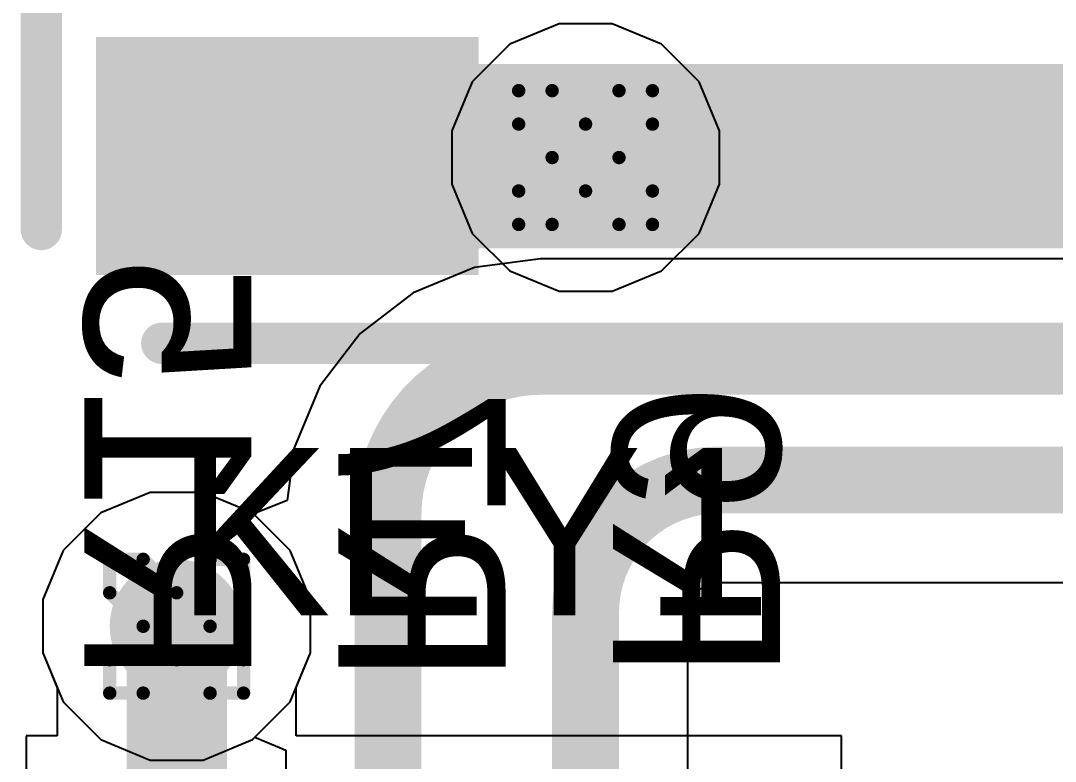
# Model space of a CAD drawing. Header units: inches. Extents: x -0.5 to 14, y -0.2 to 4.7.
# Drawn here: x 0.1669 to 0.3216, y 1.4794 to 1.5902 of the extents above; entities that cross this region are included whole.
import ezdxf

# ---------------------------------------------------------------- set-up
doc = ezdxf.new("R2010")
doc.units = ezdxf.units.IN
doc.header["$MEASUREMENT"] = 0
for name, color, linetype in [('Bottom Layer', 5, 'Continuous'), ('Bottom Overlay', 54, 'Continuous'), ('Drill Drawing', 1, 'Continuous'), ('GND', 16, 'Continuous'), ('POWER', 76, 'Continuous'), ('Top Layer', 1, 'Continuous'), ('Top Overlay', 2, 'Continuous'), ('Top Paste', 8, 'Continuous'), ('Top Solder', 216, 'Continuous'), ('Via Holes', 16, 'Continuous')]:
    doc.layers.add(name, color=color, linetype=linetype)
doc.styles.add('Arial', font='', dxfattribs={"height": 0.2})
doc.styles.get('Arial').set_extended_font_data('Arial')

# ---------------------------------------------------------------- blocks, each defined once
blk = doc.blocks.new('TSW_SMD_6_6_5_33')
at = {"layer": 'Top Layer'}
blk.add_hatch(color=1, dxfattribs=at).paths.add_polyline_path([(0.14862, 0.10278), (0.19783, 0.10278), (0.19783, 0.07522), (0.14862, 0.07522)])
at = {"layer": 'Top Paste'}
blk.add_hatch(color=8, dxfattribs=at).paths.add_polyline_path([(0.14862, 0.10278), (0.19783, 0.10278), (0.19783, 0.07522), (0.14862, 0.07522)])
at = {"layer": 'Top Solder'}
blk.add_hatch(color=216, dxfattribs=at).paths.add_polyline_path([(0.14462, 0.10678), (0.20183, 0.10678), (0.20183, 0.07122), (0.14462, 0.07122)])
at = {"layer": 'Top Overlay'}
for points in [[(0.192, 0.117, 0.00616, 0.00616, 0), (0.012, 0.117, 0.00616, 0.00616, 0)], [(0.21, 0.1, 0.00616, 0.00616, 0), (0.21, 0, 0.00616, 0.00616, 0)]]:
    blk.add_lwpolyline(points, format="xyseb", dxfattribs=at)
for points in [[(0.19046, 0.117, 0.00308, 0.00308, 1), (0.19354, 0.117, 0.00308, 0.00308, 1)], [(0.20846, 0.1, 0.00308, 0.00308, 1), (0.21154, 0.1, 0.00308, 0.00308, 1)]]:
    blk.add_lwpolyline(points, format="xyseb", close=True, dxfattribs=at)

msp = doc.modelspace()

# ---------------------------------------------------------------- hatches: boundary and pattern name
at = {"layer": 'Bottom Layer'}
h = msp.add_hatch(color=5, dxfattribs=at)
edge = h.paths.add_edge_path()
edge.add_arc((0.25136, 1.56971), 0.01, 0, 360)
h = msp.add_hatch(color=5, dxfattribs=at)
edge = h.paths.add_edge_path()
edge.add_arc((0.19023, 1.49964), 0.01, 0, 360)
at = {"layer": 'GND'}
h = msp.add_hatch(color=16, dxfattribs=at)
edge = h.paths.add_edge_path()
edge.add_arc((0.25136, 1.56971), 0.01, 0, 360)
h = msp.add_hatch(color=16, dxfattribs=at)
edge = h.paths.add_edge_path()
edge.add_arc((0.19023, 1.49964), 0.01, 0, 360)
at = {"layer": 'POWER'}
h = msp.add_hatch(color=76, dxfattribs=at)
edge = h.paths.add_edge_path()
edge.add_arc((0.25136, 1.56971), 0.01, 0, 360)
h = msp.add_hatch(color=76, dxfattribs=at)
edge = h.paths.add_edge_path()
edge.add_arc((0.19023, 1.49964), 0.01, 0, 360)
at = {"layer": 'Top Layer'}
msp.add_hatch(color=1, dxfattribs=at).paths.add_polyline_path([(0.18217, 1.55616), (0.37861, 1.55616), (0.37861, 1.58372), (0.18217, 1.58372)])
h = msp.add_hatch(color=1, dxfattribs=at)
edge = h.paths.add_edge_path()
edge.add_arc((0.25136, 1.56971), 0.01, 0, 360)
h = msp.add_hatch(color=1, dxfattribs=at)
edge = h.paths.add_edge_path()
edge.add_arc((0.19023, 1.49964), 0.01, 0, 360)
at = {"layer": 'Via Holes'}
h = msp.add_hatch(color=7, dxfattribs=at)
edge = h.paths.add_edge_path()
edge.add_arc((0.25136, 1.56971), 0.005, 0, 360)
h = msp.add_hatch(color=7, dxfattribs=at)
edge = h.paths.add_edge_path()
edge.add_arc((0.19023, 1.49964), 0.005, 0, 360)

# ---------------------------------------------------------------- linework, layer by layer
at = {"layer": 'Bottom Layer'}
for p, q in [((0.18625, 1.51964), (0.1789, 1.5166)), ((0.19421, 1.51964), (0.18625, 1.51964)), ((0.20156, 1.5166), (0.19421, 1.51964)), ((0.1789, 1.5166), (0.17328, 1.51097)), ((0.20719, 1.51097), (0.20156, 1.5166)), ((0.17328, 1.51097), (0.17023, 1.50362)), ((0.21023, 1.50362), (0.20719, 1.51097)), ((0.17023, 1.50362), (0.17023, 1.49567)), ((0.21023, 1.49567), (0.21023, 1.50362)), ((0.17023, 1.49567), (0.17239, 1.49045)), ((0.20808, 1.49046), (0.21023, 1.49567)), ((0.17239, 1.49045), (0.17239, 1.48325)), ((0.20808, 1.48325), (0.20808, 1.49046)), ((0.17239, 1.48325), (0.16774, 1.48325)), ((0.16774, 1.48325), (0.16774, 1.44525)), ((0.25117, 1.48325), (0.20808, 1.48325)), ((0.2896, 1.48325), (0.25117, 1.48325)), ((0.25117, 1.48325), (0.25117, 1.48325)), ((0.2896, 1.44525), (0.2896, 1.48325))]:
    msp.add_line(p, q, dxfattribs=at)
msp.add_lwpolyline([(0.19024, 1.46425, 0.015, 0.015, 0), (0.19024, 1.49964, 0.015, 0.015, 0)], format="xyseb", dxfattribs=at)
msp.add_lwpolyline([(0.18649, 1.49964, 0.0075, 0.0075, 1), (0.19399, 1.49964, 0.0075, 0.0075, 1)], format="xyseb", close=True, dxfattribs=at)
at = {"layer": 'Drill Drawing'}
for points in [[(0.24136, 1.57471, 0.002, 0.002, 0), (0.24136, 1.57971, 0.002, 0.002, 0)], [(0.24136, 1.57971, 0.002, 0.002, 0), (0.24636, 1.57971, 0.002, 0.002, 0)], [(0.24636, 1.57971, 0.002, 0.002, 0), (0.25136, 1.57471, 0.002, 0.002, 0)], [(0.25136, 1.57471, 0.002, 0.002, 0), (0.25636, 1.57971, 0.002, 0.002, 0)], [(0.25636, 1.57971, 0.002, 0.002, 0), (0.26136, 1.57971, 0.002, 0.002, 0)], [(0.26136, 1.57471, 0.002, 0.002, 0), (0.26136, 1.57971, 0.002, 0.002, 0)], [(0.24136, 1.57471, 0.002, 0.002, 0), (0.24636, 1.56971, 0.002, 0.002, 0)], [(0.25636, 1.56971, 0.002, 0.002, 0), (0.26136, 1.57471, 0.002, 0.002, 0)], [(0.24136, 1.56471, 0.002, 0.002, 0), (0.24636, 1.56971, 0.002, 0.002, 0)], [(0.25636, 1.56971, 0.002, 0.002, 0), (0.26136, 1.56471, 0.002, 0.002, 0)], [(0.24136, 1.55971, 0.002, 0.002, 0), (0.24136, 1.56471, 0.002, 0.002, 0)], [(0.24636, 1.55971, 0.002, 0.002, 0), (0.25136, 1.56471, 0.002, 0.002, 0)], [(0.25136, 1.56471, 0.002, 0.002, 0), (0.25636, 1.55971, 0.002, 0.002, 0)], [(0.26136, 1.55971, 0.002, 0.002, 0), (0.26136, 1.56471, 0.002, 0.002, 0)], [(0.24136, 1.55971, 0.002, 0.002, 0), (0.24636, 1.55971, 0.002, 0.002, 0)], [(0.25636, 1.55971, 0.002, 0.002, 0), (0.26136, 1.55971, 0.002, 0.002, 0)], [(0.18023, 1.50464, 0.002, 0.002, 0), (0.18023, 1.50964, 0.002, 0.002, 0)], [(0.18023, 1.50964, 0.002, 0.002, 0), (0.18523, 1.50964, 0.002, 0.002, 0)], [(0.18523, 1.50964, 0.002, 0.002, 0), (0.19023, 1.50464, 0.002, 0.002, 0)], [(0.19023, 1.50464, 0.002, 0.002, 0), (0.19523, 1.50964, 0.002, 0.002, 0)], [(0.19523, 1.50964, 0.002, 0.002, 0), (0.20023, 1.50964, 0.002, 0.002, 0)], [(0.20023, 1.50464, 0.002, 0.002, 0), (0.20023, 1.50964, 0.002, 0.002, 0)], [(0.18023, 1.50464, 0.002, 0.002, 0), (0.18523, 1.49964, 0.002, 0.002, 0)], [(0.19523, 1.49964, 0.002, 0.002, 0), (0.20023, 1.50464, 0.002, 0.002, 0)], [(0.18023, 1.49464, 0.002, 0.002, 0), (0.18523, 1.49964, 0.002, 0.002, 0)], [(0.19523, 1.49964, 0.002, 0.002, 0), (0.20023, 1.49464, 0.002, 0.002, 0)], [(0.18023, 1.48964, 0.002, 0.002, 0), (0.18023, 1.49464, 0.002, 0.002, 0)], [(0.18523, 1.48964, 0.002, 0.002, 0), (0.19023, 1.49464, 0.002, 0.002, 0)], [(0.19023, 1.49464, 0.002, 0.002, 0), (0.19523, 1.48964, 0.002, 0.002, 0)], [(0.20023, 1.48964, 0.002, 0.002, 0), (0.20023, 1.49464, 0.002, 0.002, 0)], [(0.18023, 1.48964, 0.002, 0.002, 0), (0.18523, 1.48964, 0.002, 0.002, 0)], [(0.19523, 1.48964, 0.002, 0.002, 0), (0.20023, 1.48964, 0.002, 0.002, 0)]]:
    msp.add_lwpolyline(points, format="xyseb", dxfattribs=at)
for points in [[(0.24086, 1.57971, 0.001, 0.001, 1), (0.24186, 1.57971, 0.001, 0.001, 1)], [(0.24086, 1.57971, 0.001, 0.001, 1), (0.24186, 1.57971, 0.001, 0.001, 1)], [(0.24586, 1.57971, 0.001, 0.001, 1), (0.24686, 1.57971, 0.001, 0.001, 1)], [(0.24586, 1.57971, 0.001, 0.001, 1), (0.24686, 1.57971, 0.001, 0.001, 1)], [(0.25586, 1.57971, 0.001, 0.001, 1), (0.25686, 1.57971, 0.001, 0.001, 1)], [(0.25586, 1.57971, 0.001, 0.001, 1), (0.25686, 1.57971, 0.001, 0.001, 1)], [(0.26086, 1.57971, 0.001, 0.001, 1), (0.26186, 1.57971, 0.001, 0.001, 1)], [(0.26086, 1.57971, 0.001, 0.001, 1), (0.26186, 1.57971, 0.001, 0.001, 1)], [(0.24086, 1.57471, 0.001, 0.001, 1), (0.24186, 1.57471, 0.001, 0.001, 1)], [(0.24086, 1.57471, 0.001, 0.001, 1), (0.24186, 1.57471, 0.001, 0.001, 1)], [(0.25086, 1.57471, 0.001, 0.001, 1), (0.25186, 1.57471, 0.001, 0.001, 1)], [(0.25086, 1.57471, 0.001, 0.001, 1), (0.25186, 1.57471, 0.001, 0.001, 1)], [(0.26086, 1.57471, 0.001, 0.001, 1), (0.26186, 1.57471, 0.001, 0.001, 1)], [(0.26086, 1.57471, 0.001, 0.001, 1), (0.26186, 1.57471, 0.001, 0.001, 1)], [(0.24586, 1.56971, 0.001, 0.001, 1), (0.24686, 1.56971, 0.001, 0.001, 1)], [(0.24586, 1.56971, 0.001, 0.001, 1), (0.24686, 1.56971, 0.001, 0.001, 1)], [(0.25586, 1.56971, 0.001, 0.001, 1), (0.25686, 1.56971, 0.001, 0.001, 1)], [(0.25586, 1.56971, 0.001, 0.001, 1), (0.25686, 1.56971, 0.001, 0.001, 1)], [(0.24086, 1.56471, 0.001, 0.001, 1), (0.24186, 1.56471, 0.001, 0.001, 1)], [(0.24086, 1.56471, 0.001, 0.001, 1), (0.24186, 1.56471, 0.001, 0.001, 1)], [(0.25086, 1.56471, 0.001, 0.001, 1), (0.25186, 1.56471, 0.001, 0.001, 1)], [(0.25086, 1.56471, 0.001, 0.001, 1), (0.25186, 1.56471, 0.001, 0.001, 1)], [(0.26086, 1.56471, 0.001, 0.001, 1), (0.26186, 1.56471, 0.001, 0.001, 1)], [(0.26086, 1.56471, 0.001, 0.001, 1), (0.26186, 1.56471, 0.001, 0.001, 1)], [(0.24086, 1.55971, 0.001, 0.001, 1), (0.24186, 1.55971, 0.001, 0.001, 1)], [(0.24086, 1.55971, 0.001, 0.001, 1), (0.24186, 1.55971, 0.001, 0.001, 1)], [(0.24586, 1.55971, 0.001, 0.001, 1), (0.24686, 1.55971, 0.001, 0.001, 1)], [(0.24586, 1.55971, 0.001, 0.001, 1), (0.24686, 1.55971, 0.001, 0.001, 1)], [(0.25586, 1.55971, 0.001, 0.001, 1), (0.25686, 1.55971, 0.001, 0.001, 1)], [(0.25586, 1.55971, 0.001, 0.001, 1), (0.25686, 1.55971, 0.001, 0.001, 1)], [(0.26086, 1.55971, 0.001, 0.001, 1), (0.26186, 1.55971, 0.001, 0.001, 1)], [(0.26086, 1.55971, 0.001, 0.001, 1), (0.26186, 1.55971, 0.001, 0.001, 1)], [(0.17973, 1.50964, 0.001, 0.001, 1), (0.18073, 1.50964, 0.001, 0.001, 1)], [(0.17973, 1.50964, 0.001, 0.001, 1), (0.18073, 1.50964, 0.001, 0.001, 1)], [(0.18473, 1.50964, 0.001, 0.001, 1), (0.18573, 1.50964, 0.001, 0.001, 1)], [(0.18473, 1.50964, 0.001, 0.001, 1), (0.18573, 1.50964, 0.001, 0.001, 1)], [(0.19473, 1.50964, 0.001, 0.001, 1), (0.19573, 1.50964, 0.001, 0.001, 1)], [(0.19473, 1.50964, 0.001, 0.001, 1), (0.19573, 1.50964, 0.001, 0.001, 1)], [(0.19973, 1.50964, 0.001, 0.001, 1), (0.20073, 1.50964, 0.001, 0.001, 1)], [(0.19973, 1.50964, 0.001, 0.001, 1), (0.20073, 1.50964, 0.001, 0.001, 1)], [(0.17973, 1.50464, 0.001, 0.001, 1), (0.18073, 1.50464, 0.001, 0.001, 1)], [(0.17973, 1.50464, 0.001, 0.001, 1), (0.18073, 1.50464, 0.001, 0.001, 1)], [(0.18973, 1.50464, 0.001, 0.001, 1), (0.19073, 1.50464, 0.001, 0.001, 1)], [(0.18973, 1.50464, 0.001, 0.001, 1), (0.19073, 1.50464, 0.001, 0.001, 1)], [(0.19973, 1.50464, 0.001, 0.001, 1), (0.20073, 1.50464, 0.001, 0.001, 1)], [(0.19973, 1.50464, 0.001, 0.001, 1), (0.20073, 1.50464, 0.001, 0.001, 1)], [(0.18473, 1.49964, 0.001, 0.001, 1), (0.18573, 1.49964, 0.001, 0.001, 1)], [(0.18473, 1.49964, 0.001, 0.001, 1), (0.18573, 1.49964, 0.001, 0.001, 1)], [(0.19473, 1.49964, 0.001, 0.001, 1), (0.19573, 1.49964, 0.001, 0.001, 1)], [(0.19473, 1.49964, 0.001, 0.001, 1), (0.19573, 1.49964, 0.001, 0.001, 1)], [(0.17973, 1.49464, 0.001, 0.001, 1), (0.18073, 1.49464, 0.001, 0.001, 1)], [(0.17973, 1.49464, 0.001, 0.001, 1), (0.18073, 1.49464, 0.001, 0.001, 1)], [(0.18973, 1.49464, 0.001, 0.001, 1), (0.19073, 1.49464, 0.001, 0.001, 1)], [(0.18973, 1.49464, 0.001, 0.001, 1), (0.19073, 1.49464, 0.001, 0.001, 1)], [(0.19973, 1.49464, 0.001, 0.001, 1), (0.20073, 1.49464, 0.001, 0.001, 1)], [(0.19973, 1.49464, 0.001, 0.001, 1), (0.20073, 1.49464, 0.001, 0.001, 1)], [(0.17973, 1.48964, 0.001, 0.001, 1), (0.18073, 1.48964, 0.001, 0.001, 1)], [(0.17973, 1.48964, 0.001, 0.001, 1), (0.18073, 1.48964, 0.001, 0.001, 1)], [(0.18473, 1.48964, 0.001, 0.001, 1), (0.18573, 1.48964, 0.001, 0.001, 1)], [(0.18473, 1.48964, 0.001, 0.001, 1), (0.18573, 1.48964, 0.001, 0.001, 1)], [(0.19473, 1.48964, 0.001, 0.001, 1), (0.19573, 1.48964, 0.001, 0.001, 1)], [(0.19473, 1.48964, 0.001, 0.001, 1), (0.19573, 1.48964, 0.001, 0.001, 1)], [(0.19973, 1.48964, 0.001, 0.001, 1), (0.20073, 1.48964, 0.001, 0.001, 1)], [(0.19973, 1.48964, 0.001, 0.001, 1), (0.20073, 1.48964, 0.001, 0.001, 1)]]:
    msp.add_lwpolyline(points, format="xyseb", close=True, dxfattribs=at)
at = {"layer": 'GND'}
for p, q in [((0.18625, 1.51964), (0.1789, 1.5166)), ((0.19421, 1.51964), (0.18625, 1.51964)), ((0.20156, 1.5166), (0.19421, 1.51964)), ((0.1789, 1.5166), (0.17328, 1.51097)), ((0.20719, 1.51097), (0.20156, 1.5166)), ((0.17328, 1.51097), (0.17023, 1.50362)), ((0.21023, 1.50362), (0.20719, 1.51097)), ((0.17023, 1.50362), (0.17023, 1.49567)), ((0.21023, 1.49567), (0.21023, 1.50362)), ((0.17023, 1.49567), (0.17328, 1.48832)), ((0.20719, 1.48832), (0.21023, 1.49567)), ((0.17328, 1.48832), (0.1789, 1.48269)), ((0.20156, 1.48269), (0.20719, 1.48832)), ((0.1789, 1.48269), (0.18625, 1.47964)), ((0.19421, 1.47964), (0.20156, 1.48269)), ((0.18625, 1.47964), (0.19421, 1.47964))]:
    msp.add_line(p, q, dxfattribs=at)
at = {"layer": 'POWER'}
for p, q in [((0.24739, 1.58971), (0.24004, 1.58667)), ((0.25534, 1.58971), (0.24739, 1.58971)), ((0.26269, 1.58667), (0.25534, 1.58971)), ((0.24004, 1.58667), (0.23441, 1.58104)), ((0.26832, 1.58104), (0.26269, 1.58667)), ((0.23441, 1.58104), (0.23136, 1.57369)), ((0.27136, 1.57369), (0.26832, 1.58104)), ((0.23136, 1.57369), (0.23136, 1.56573)), ((0.27136, 1.56573), (0.27136, 1.57369)), ((0.23136, 1.56573), (0.23441, 1.55838)), ((0.26832, 1.55838), (0.27136, 1.56573)), ((0.23441, 1.55838), (0.24004, 1.55276)), ((0.26269, 1.55276), (0.26832, 1.55838)), ((0.24004, 1.55276), (0.24739, 1.54971)), ((0.25534, 1.54971), (0.26269, 1.55276)), ((0.24739, 1.54971), (0.25534, 1.54971))]:
    msp.add_line(p, q, dxfattribs=at)
at = {"layer": 'Top Layer'}
for p, q in [((0.24464, 1.55458), (0.23477, 1.55328)), ((0.24464, 1.55455), (0.24464, 1.55458)), ((0.80677, 1.55455), (0.24464, 1.55455)), ((0.23477, 1.55328), (0.22557, 1.54947)), ((0.22557, 1.54947), (0.21768, 1.54341)), ((0.21768, 1.54341), (0.21162, 1.53551)), ((0.21162, 1.53551), (0.20781, 1.52632)), ((0.20781, 1.52632), (0.20677, 1.51846)), ((0.18625, 1.51964), (0.1789, 1.5166)), ((0.19421, 1.51964), (0.18625, 1.51964)), ((0.20156, 1.5166), (0.19421, 1.51964)), ((0.20677, 1.51846), (0.2021, 1.51658)), ((0.1789, 1.5166), (0.17328, 1.51097)), ((0.20157, 1.51659), (0.20156, 1.5166)), ((0.2021, 1.51658), (0.20157, 1.51659)), ((0.17328, 1.51097), (0.17023, 1.50362)), ((0.26661, 1.50194), (0.26787, 1.50499)), ((0.26787, 1.50499), (0.27092, 1.50625)), ((0.27092, 1.50625), (0.27116, 1.5062)), ((0.27116, 1.5062), (0.69614, 1.5062)), ((0.17023, 1.50362), (0.17023, 1.49567)), ((0.26666, 1.5017), (0.26661, 1.50194)), ((0.26666, 1.4157), (0.26666, 1.5017)), ((0.17023, 1.49567), (0.17328, 1.48832)), ((0.17328, 1.48832), (0.1789, 1.48269)), ((0.1789, 1.48269), (0.18625, 1.47964)), ((0.19421, 1.47964), (0.20156, 1.48269)), ((0.20156, 1.48269), (0.20192, 1.48305)), ((0.20192, 1.48305), (0.20654, 1.48113)), ((0.20654, 1.48113), (0.20654, 1.4157)), ((0.18625, 1.47964), (0.19421, 1.47964))]:
    msp.add_line(p, q, dxfattribs=at)
for points in [[(0.22183, 1.51645, 0.01, 0.01, -0.414214), (0.24464, 1.53925, 0.01, 0.01, 0)], [(0.24464, 1.53925, 0.01, 0.01, 0), (1.00224, 1.53925, 0.01, 0.01, 0)], [(0.25136, 1.5017, 0.01, 0.01, -0.414214), (0.27116, 1.5215, 0.01, 0.01, 0)], [(0.27116, 1.5215, 0.01, 0.01, 0), (0.95124, 1.5215, 0.01, 0.01, 0)], [(0.22183, 1.40271, 0.01, 0.01, 0), (0.22183, 1.51645, 0.01, 0.01, 0)], [(0.25136, 1.40271, 0.01, 0.01, 0), (0.25136, 1.5017, 0.01, 0.01, 0)]]:
    msp.add_lwpolyline(points, format="xyseb", dxfattribs=at)
for points in [[(0.24214, 1.53925, 0.005, 0.005, 1), (0.24714, 1.53925, 0.005, 0.005, 1)], [(0.24214, 1.53925, 0.005, 0.005, 1), (0.24714, 1.53925, 0.005, 0.005, 1)], [(0.26866, 1.5215, 0.005, 0.005, 1), (0.27366, 1.5215, 0.005, 0.005, 1)], [(0.26866, 1.5215, 0.005, 0.005, 1), (0.27366, 1.5215, 0.005, 0.005, 1)], [(0.21933, 1.51645, 0.005, 0.005, 1), (0.22433, 1.51645, 0.005, 0.005, 1)], [(0.21933, 1.51645, 0.005, 0.005, 1), (0.22433, 1.51645, 0.005, 0.005, 1)], [(0.24886, 1.5017, 0.005, 0.005, 1), (0.25386, 1.5017, 0.005, 0.005, 1)], [(0.24886, 1.5017, 0.005, 0.005, 1), (0.25386, 1.5017, 0.005, 0.005, 1)]]:
    msp.add_lwpolyline(points, format="xyseb", close=True, dxfattribs=at)

# ---------------------------------------------------------------- block references
at = {"rotation": 180}
msp.add_blockref('TSW_SMD_6_6_5_33', (0.38, 1.65894), dxfattribs=at)

# ---------------------------------------------------------------- texts
at = {"layer": 'Bottom Overlay', "style": 'Arial', "text_generation_flag": 2}
for s, p in [('R15', (0.17642, 1.49082)), ('R9', (0.25544, 1.49137)), ('R7', (0.2144, 1.49073))]:
    msp.add_text(s, height=0.025, rotation=270, dxfattribs=at).set_placement(p)
at = {"layer": 'Top Overlay', "style": 'Arial'}
msp.add_text('KEY1', height=0.025, dxfattribs=at).set_placement((0.19, 1.50128))

doc.saveas('drawing.dxf')
